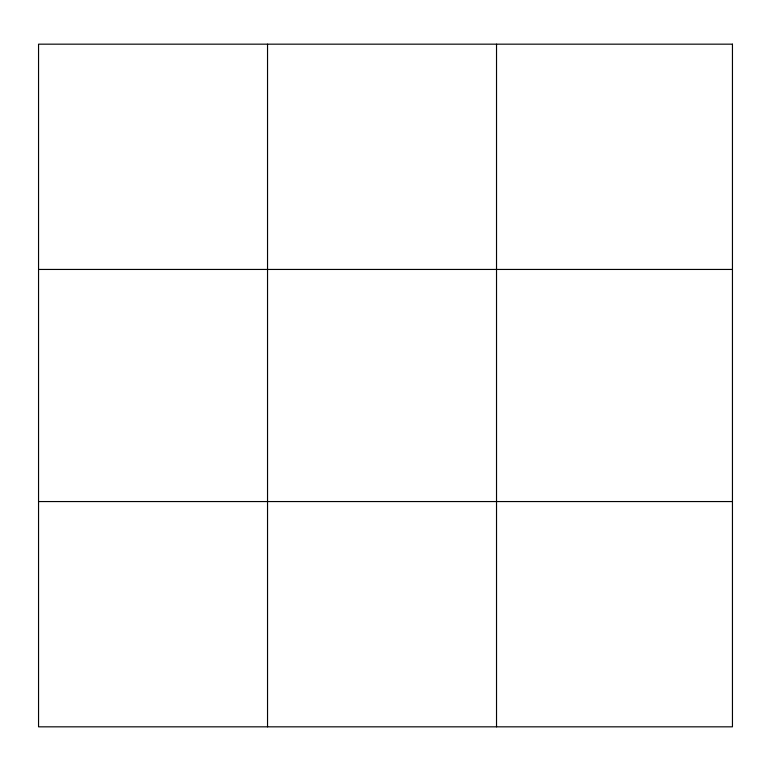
<?xml version="1.0" encoding="UTF-8"?>
<svg xmlns="http://www.w3.org/2000/svg" width="771" height="771" viewBox="0 0 771 771"><rect width="100%" height="100%" fill="white"/><g stroke="black" fill="none" stroke-linecap="round" stroke-linejoin="round"><path stroke-width="1.16" d="M267.537 726.831L267.537 44.169M496.524 726.831L496.524 44.169M38.55 269.445L732.45 269.445M38.55 501.555L732.45 501.555M732.45 44.169L732.45 726.831L38.55 726.831L38.55 44.169L732.45 44.169"/></g></svg>
